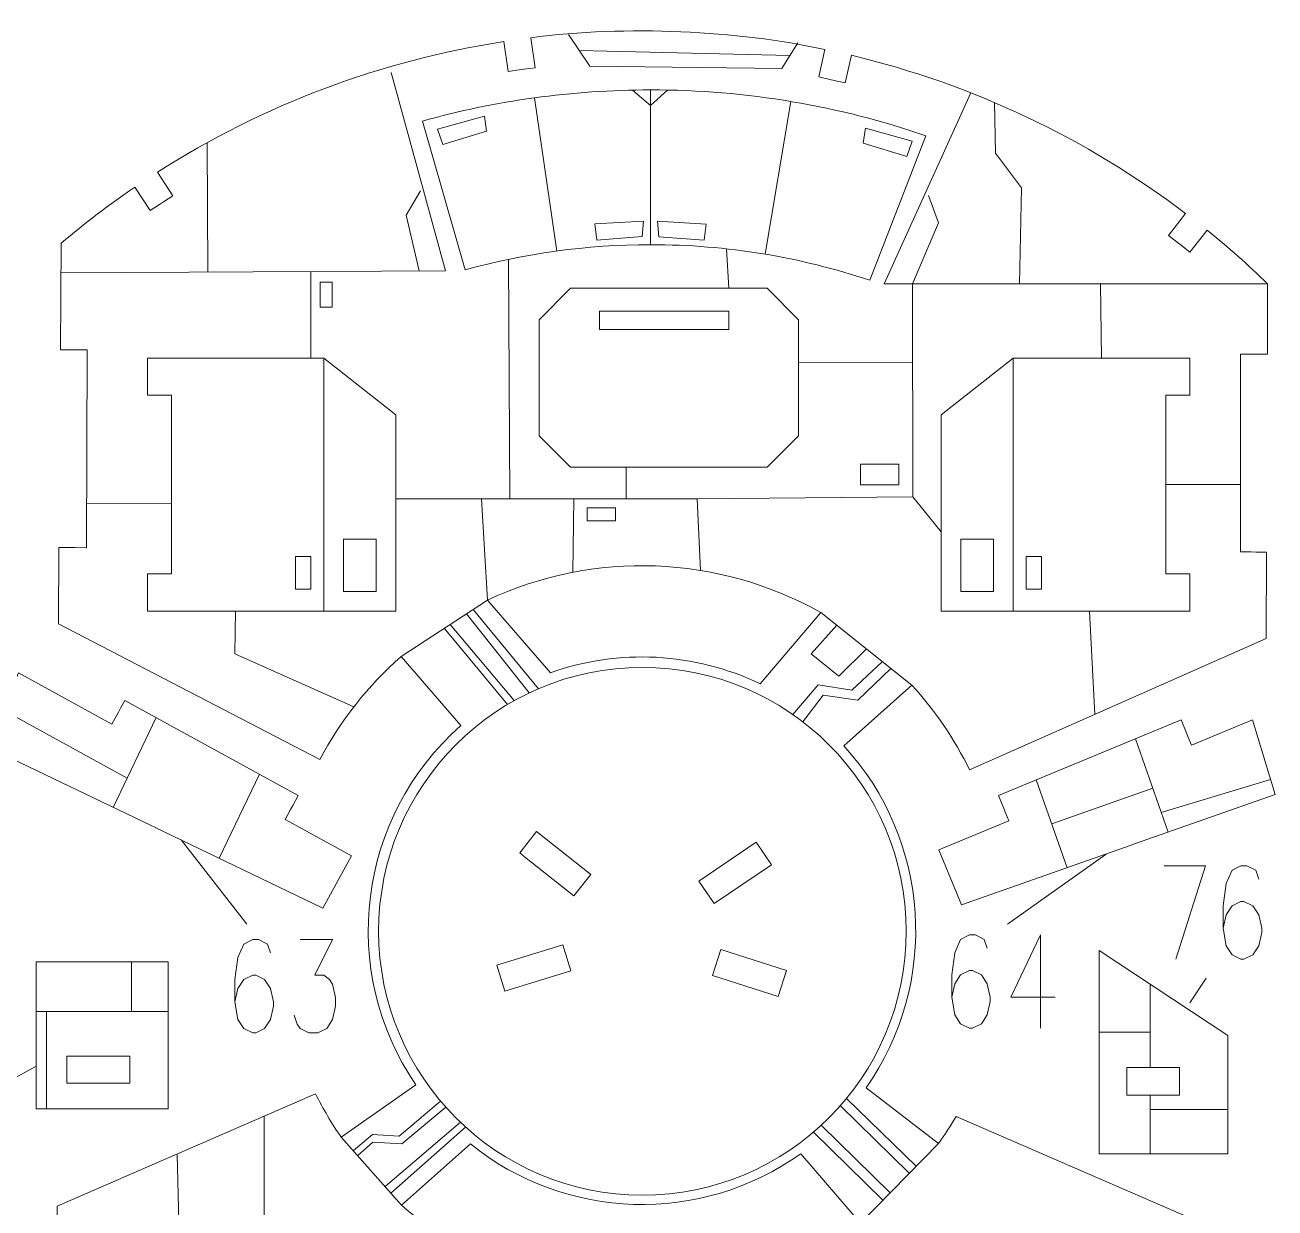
# Model space of a CAD drawing. Header units: millimetres. Extents: x -176 to 176, y -135 to 136.
# Drawn here: x 24.1 to 175.8, y -8 to 135.6 of the extents above; entities that cross this region are included whole.
import ezdxf

# ---------------------------------------------------------------- set-up
doc = ezdxf.new("R2010")
doc.units = ezdxf.units.MM
doc.header["$MEASUREMENT"] = 0
doc.layers.add('Layer 1', color=7, linetype='Continuous')

msp = doc.modelspace()

# ---------------------------------------------------------------- linework, layer by layer
at = {"layer": 'Layer 1', "color": 5, "lineweight": 9}
for points in [[(59.9009, 101.3282), (61.3561, 101.3282), (61.3561, 104.3708), (59.9009, 104.3708), (59.9009, 101.3282)], [(93.8342, 98.6006), (109.5104, 98.6006), (109.5104, 100.8166), (93.8342, 100.8166), (93.8342, 98.6006)], [(125.5177, 79.7646), (130.1479, 79.7646), (130.1479, 82.278), (125.5177, 82.278), (125.5177, 79.7646)], [(92.3124, 75.399), (95.752, 75.399), (95.752, 76.9864), (92.3124, 76.9864), (92.3124, 75.399)], [(62.7602, 66.8335), (66.7288, 66.8335), (66.7288, 73.1835), (62.7602, 73.1835), (62.7602, 66.8335)], [(137.6687, 66.8335), (141.6373, 66.8335), (141.6373, 73.1835), (137.6687, 73.1835), (137.6687, 66.8335)], [(56.9394, 67.098), (58.7914, 67.098), (58.7914, 71.0668), (56.9394, 71.0668), (56.9394, 67.098)], [(145.6061, 67.098), (147.4581, 67.098), (147.4581, 71.0668), (145.6061, 71.0668), (145.6061, 67.098)]]:
    msp.add_lwpolyline(points, close=True, dxfattribs=at)
msp.add_ellipse((99.03, 25.5904), major_axis=(0, 32.0146), ratio=1, dxfattribs=at)
at = {"layer": 'Layer 1', "lineweight": 9}
for points, knots in [([(121.7683, 128.963), (121.7683, 128.963), (120.4303, 129.2571), (120.4303, 129.2571), (120.4303, 129.2571), (120.4303, 129.2571), (121.1645, 132.5969), (121.1645, 132.5969), (121.1645, 132.5969), (110.4195, 134.8885), (97.2189, 135.5595), (85.4818, 134.0146), (85.4818, 134.0146), (85.4818, 134.0146), (85.9951, 130.3749), (85.9951, 130.3749), (85.9951, 130.3749), (85.9951, 130.3749), (84.6386, 130.1836), (84.6386, 130.1836)], [0, 0, 0, 0, 0.16666667, 0.16666667, 0.16666667, 0.16666667, 0.33333333, 0.33333333, 0.33333333, 0.33333333, 0.5, 0.5, 0.5, 0.5, 0.66666667, 0.66666667, 0.66666667, 0.66666667, 1, 1, 1, 1]), ([(84.082, 130.105), (84.082, 130.105), (82.7255, 129.9137), (82.7255, 129.9137), (82.7255, 129.9137), (82.7255, 129.9137), (82.2122, 133.5535), (82.2122, 133.5535), (82.2122, 133.5535), (67.3968, 131.2547), (53.0699, 125.9459), (40.1613, 117.6941), (40.1613, 117.6941), (40.1613, 117.6941), (42.0299, 114.8479), (42.0299, 114.8479), (42.0299, 114.8479), (42.0299, 114.8479), (40.8849, 114.0961), (40.8849, 114.0961)], [0, 0, 0, 0, 0.16666667, 0.16666667, 0.16666667, 0.16666667, 0.33333333, 0.33333333, 0.33333333, 0.33333333, 0.5, 0.5, 0.5, 0.5, 0.66666667, 0.66666667, 0.66666667, 0.66666667, 1, 1, 1, 1]), ([(163.9532, 109.1793), (163.9532, 109.1793), (162.8701, 110.0181), (162.8701, 110.0181), (162.8701, 110.0181), (162.8701, 110.0181), (164.9439, 112.6959), (164.9439, 112.6959), (164.9439, 112.6959), (152.9036, 121.8212), (139.1064, 128.3671), (124.3892, 131.8869), (124.3892, 131.8869), (124.3892, 131.8869), (123.6553, 128.5481), (123.6553, 128.5481), (123.6553, 128.5481), (123.6553, 128.5481), (122.3173, 128.8422), (122.3173, 128.8422)], [0, 0, 0, 0, 0.16666667, 0.16666667, 0.16666667, 0.16666667, 0.33333333, 0.33333333, 0.33333333, 0.33333333, 0.5, 0.5, 0.5, 0.5, 0.66666667, 0.66666667, 0.66666667, 0.66666667, 1, 1, 1, 1]), ([(40.4149, 113.7875), (40.4149, 113.7875), (39.2698, 113.0357), (39.2698, 113.0357), (39.2698, 113.0357), (39.2698, 113.0357), (37.4061, 115.8742), (37.4061, 115.8742), (37.4061, 115.8742), (34.3204, 113.7681), (31.345, 111.5054), (28.4912, 109.0944), (28.4912, 109.0944), (28.4912, 109.0944), (28.3941, 96.1435), (28.3941, 96.1435), (28.3941, 96.1435), (28.3941, 96.1435), (31.6483, 96.1315), (31.6483, 96.1315), (31.6483, 96.1315), (31.6483, 96.1315), (31.56, 72.1336), (31.56, 72.1336), (31.56, 72.1336), (31.56, 72.1336), (30.1683, 72.1388), (30.1683, 72.1388)], [0, 0, 0, 0, 0.125, 0.125, 0.125, 0.125, 0.25, 0.25, 0.25, 0.25, 0.375, 0.375, 0.375, 0.375, 0.5, 0.5, 0.5, 0.5, 0.625, 0.625, 0.625, 0.625, 0.75, 0.75, 0.75, 0.75, 1, 1, 1, 1]), ([(172.9299, 71.6131), (172.9299, 71.6131), (171.6351, 71.6179), (171.6351, 71.6179), (171.6351, 71.6179), (171.6351, 71.6179), (171.627, 95.6162), (171.627, 95.6162), (171.627, 95.6162), (171.627, 95.6162), (174.8801, 95.6042), (174.8801, 95.6042), (174.8801, 95.6042), (174.8801, 95.6042), (174.9117, 104.1725), (174.9117, 104.1725), (174.9117, 104.1725), (172.5578, 106.4489), (170.1031, 108.6181), (167.5543, 110.6739), (167.5543, 110.6739), (167.5543, 110.6739), (165.4808, 107.9963), (165.4808, 107.9963), (165.4808, 107.9963), (165.4808, 107.9963), (164.3978, 108.835), (164.3978, 108.835)], [0, 0, 0, 0, 0.125, 0.125, 0.125, 0.125, 0.25, 0.25, 0.25, 0.25, 0.375, 0.375, 0.375, 0.375, 0.5, 0.5, 0.5, 0.5, 0.625, 0.625, 0.625, 0.625, 0.75, 0.75, 0.75, 0.75, 1, 1, 1, 1]), ([(29.6059, 72.1408), (29.6059, 72.1408), (28.2142, 72.146), (28.2142, 72.146), (28.2142, 72.146), (28.2142, 72.146), (28.145, 62.8944), (28.145, 62.8944), (28.145, 62.8944), (28.145, 62.8944), (59.8657, 46.4313), (59.8657, 46.4313), (59.8657, 46.4313), (62.3753, 51.1569), (65.7219, 55.3896), (69.7406, 58.9222), (69.7406, 58.9222), (69.7406, 58.9222), (76.99, 50.5553), (76.99, 50.5553), (76.99, 50.5553), (64.4465, 39.466), (62.0916, 20.8043), (71.5188, 6.9679), (71.5188, 6.9679), (71.5188, 6.9679), (62.4633, 0.5986), (62.4633, 0.5986), (62.4633, 0.5986), (61.3093, 2.2802), (60.2726, 4.0397), (59.3612, 5.8641), (59.3612, 5.8641), (59.3612, 5.8641), (28.0161, -7.7834), (28.0161, -7.7834), (28.0161, -7.7834), (28.0161, -7.7834), (27.7834, -22.8261), (27.7834, -22.8261), (27.7834, -22.8261), (27.7834, -22.8261), (31.4616, -22.9497), (31.4616, -22.9497), (31.4616, -22.9497), (31.4616, -22.9497), (30.8392, -41.4668), (30.8392, -41.4668), (30.8392, -41.4668), (30.8392, -41.4668), (29.449, -41.4201), (29.449, -41.4201)], [0, 0, 0, 0, 0.07142857, 0.07142857, 0.07142857, 0.07142857, 0.14285714, 0.14285714, 0.14285714, 0.14285714, 0.21428571, 0.21428571, 0.21428571, 0.21428571, 0.28571429, 0.28571429, 0.28571429, 0.28571429, 0.35714286, 0.35714286, 0.35714286, 0.35714286, 0.42857143, 0.42857143, 0.42857143, 0.42857143, 0.5, 0.5, 0.5, 0.5, 0.57142857, 0.57142857, 0.57142857, 0.57142857, 0.64285714, 0.64285714, 0.64285714, 0.64285714, 0.71428571, 0.71428571, 0.71428571, 0.71428571, 0.78571429, 0.78571429, 0.78571429, 0.78571429, 0.85714286, 0.85714286, 0.85714286, 0.85714286, 1, 1, 1, 1]), ([(87.8605, 56.9595), (87.8605, 56.9595), (80.2207, 65.7768), (80.2207, 65.7768), (80.2207, 65.7768), (93.1537, 71.8267), (108.2235, 71.2608), (120.6727, 64.2691), (120.6727, 64.2691), (120.6727, 64.2691), (113.3106, 55.6252), (113.3106, 55.6252), (113.3106, 55.6252), (105.3395, 59.4361), (96.1857, 59.9178), (87.8605, 56.9595)], [0, 0, 0, 0, 0.2, 0.2, 0.2, 0.2, 0.4, 0.4, 0.4, 0.4, 0.6, 0.6, 0.6, 0.6, 1, 1, 1, 1]), ([(168.2362, -26.8958), (168.2362, -26.8958), (169.298, -26.9315), (169.298, -26.9315), (169.298, -26.9315), (169.298, -26.9315), (169.545, -10.9596), (169.545, -10.9596), (169.545, -10.9596), (169.545, -10.9596), (137.0921, 3.1008), (137.0921, 3.1008), (137.0921, 3.1008), (136.4319, 1.9852), (135.7229, 0.8991), (134.9674, -0.1542), (134.9674, -0.1542), (134.9674, -0.1542), (126.1698, 6.5769), (126.1698, 6.5769), (126.1698, 6.5769), (135.1253, 19.3494), (134.0107, 36.6116), (123.4644, 48.1057), (123.4644, 48.1057), (123.4644, 48.1057), (131.7478, 55.4514), (131.7478, 55.4514), (131.7478, 55.4514), (134.551, 52.3683), (136.9055, 48.904), (138.7407, 45.1629), (138.7407, 45.1629), (138.7407, 45.1629), (174.7531, 61.1129), (174.7531, 61.1129), (174.7531, 61.1129), (174.7531, 61.1129), (174.7918, 71.6063), (174.7918, 71.6063), (174.7918, 71.6063), (174.7918, 71.6063), (173.4923, 71.6111), (173.4923, 71.6111)], [0, 0, 0, 0, 0.08333333, 0.08333333, 0.08333333, 0.08333333, 0.16666667, 0.16666667, 0.16666667, 0.16666667, 0.25, 0.25, 0.25, 0.25, 0.33333333, 0.33333333, 0.33333333, 0.33333333, 0.41666667, 0.41666667, 0.41666667, 0.41666667, 0.5, 0.5, 0.5, 0.5, 0.58333333, 0.58333333, 0.58333333, 0.58333333, 0.66666667, 0.66666667, 0.66666667, 0.66666667, 0.75, 0.75, 0.75, 0.75, 0.83333333, 0.83333333, 0.83333333, 0.83333333, 1, 1, 1, 1]), ([(35.4235, 52.1633), (35.4235, 52.1633), (34.6289, 50.716), (34.6289, 50.716), (34.6289, 50.716), (34.6289, 50.716), (23.2969, 56.9374), (23.2969, 56.9374), (23.2969, 56.9374), (23.2969, 56.9374), (19.4815, 47.9645), (19.4815, 47.9645), (19.4815, 47.9645), (19.4815, 47.9645), (39.4021, 38.4086), (39.4021, 38.4086)], [0, 0, 0, 0, 0.2, 0.2, 0.2, 0.2, 0.4, 0.4, 0.4, 0.4, 0.6, 0.6, 0.6, 0.6, 1, 1, 1, 1]), ([(56.5949, 40.8607), (56.5949, 40.8607), (57.2541, 42.0615), (57.2541, 42.0615), (57.2541, 42.0615), (57.2541, 42.0615), (36.218, 53.6105), (36.218, 53.6105), (36.218, 53.6105), (36.218, 53.6105), (35.694, 52.6561), (35.694, 52.6561)], [0, 0, 0, 0, 0.25, 0.25, 0.25, 0.25, 0.5, 0.5, 0.5, 0.5, 1, 1, 1, 1]), ([(165.0232, 49.7609), (165.0232, 49.7609), (164.4111, 51.2381), (164.4111, 51.2381), (164.4111, 51.2381), (164.4111, 51.2381), (142.2414, 42.0509), (142.2414, 42.0509), (142.2414, 42.0509), (142.2414, 42.0509), (142.8911, 40.4831), (142.8911, 40.4831)], [0, 0, 0, 0, 0.25, 0.25, 0.25, 0.25, 0.5, 0.5, 0.5, 0.5, 1, 1, 1, 1]), ([(158.7581, 36.1817), (158.7581, 36.1817), (175.8051, 42.1746), (175.8051, 42.1746), (175.8051, 42.1746), (175.8051, 42.1746), (173.0592, 51.2476), (173.0592, 51.2476), (173.0592, 51.2476), (173.0592, 51.2476), (165.6752, 48.1876), (165.6752, 48.1876), (165.6752, 48.1876), (165.6752, 48.1876), (165.2384, 49.2416), (165.2384, 49.2416)], [0, 0, 0, 0, 0.2, 0.2, 0.2, 0.2, 0.4, 0.4, 0.4, 0.4, 0.6, 0.6, 0.6, 0.6, 1, 1, 1, 1]), ([(39.9096, 38.1652), (39.9096, 38.1652), (60.2609, 28.4027), (60.2609, 28.4027), (60.2609, 28.4027), (60.2609, 28.4027), (63.7375, 34.7352), (63.7375, 34.7352), (63.7375, 34.7352), (63.7375, 34.7352), (55.665, 39.167), (55.665, 39.167), (55.665, 39.167), (55.665, 39.167), (56.3243, 40.3679), (56.3243, 40.3679)], [0, 0, 0, 0, 0.2, 0.2, 0.2, 0.2, 0.4, 0.4, 0.4, 0.4, 0.6, 0.6, 0.6, 0.6, 1, 1, 1, 1]), ([(143.1063, 39.9638), (143.1063, 39.9638), (143.5055, 39.0004), (143.5055, 39.0004), (143.5055, 39.0004), (143.5055, 39.0004), (134.9981, 35.4749), (134.9981, 35.4749), (134.9981, 35.4749), (134.9981, 35.4749), (137.7637, 28.8012), (137.7637, 28.8012), (137.7637, 28.8012), (137.7637, 28.8012), (158.2278, 35.9953), (158.2278, 35.9953)], [0, 0, 0, 0, 0.2, 0.2, 0.2, 0.2, 0.4, 0.4, 0.4, 0.4, 0.6, 0.6, 0.6, 0.6, 1, 1, 1, 1]), ([(84.7366, 34.6245), (84.7366, 34.6245), (84.1384, 35.0969), (84.1384, 35.0969), (84.1384, 35.0969), (84.1384, 35.0969), (86.1857, 37.6876), (86.1857, 37.6876), (86.1857, 37.6876), (86.1857, 37.6876), (92.7621, 32.4908), (92.7621, 32.4908), (92.7621, 32.4908), (92.7621, 32.4908), (90.7148, 29.9), (90.7148, 29.9), (90.7148, 29.9), (90.7148, 29.9), (84.7366, 34.6245), (84.7366, 34.6245)], [0, 0, 0, 0, 0.16666667, 0.16666667, 0.16666667, 0.16666667, 0.33333333, 0.33333333, 0.33333333, 0.33333333, 0.5, 0.5, 0.5, 0.5, 0.66666667, 0.66666667, 0.66666667, 0.66666667, 1, 1, 1, 1]), ([(107.748, 28.9531), (107.748, 28.9531), (105.8926, 31.6845), (105.8926, 31.6845), (105.8926, 31.6845), (105.8926, 31.6845), (112.8262, 36.3944), (112.8262, 36.3944), (112.8262, 36.3944), (112.8262, 36.3944), (114.6816, 33.6629), (114.6816, 33.6629), (114.6816, 33.6629), (114.6816, 33.6629), (107.748, 28.9531), (107.748, 28.9531)], [0, 0, 0, 0, 0.2, 0.2, 0.2, 0.2, 0.4, 0.4, 0.4, 0.4, 0.6, 0.6, 0.6, 0.6, 1, 1, 1, 1]), ([(81.3616, 21.4573), (81.3616, 21.4573), (89.3669, 23.942), (89.3669, 23.942), (89.3669, 23.942), (89.3669, 23.942), (90.3457, 20.7885), (90.3457, 20.7885), (90.3457, 20.7885), (90.3457, 20.7885), (82.3405, 18.3037), (82.3405, 18.3037), (82.3405, 18.3037), (82.3405, 18.3037), (81.3616, 21.4573), (81.3616, 21.4573)], [0, 0, 0, 0, 0.2, 0.2, 0.2, 0.2, 0.4, 0.4, 0.4, 0.4, 0.6, 0.6, 0.6, 0.6, 1, 1, 1, 1]), ([(107.527, 20.2231), (107.527, 20.2231), (108.5344, 23.3676), (108.5344, 23.3676), (108.5344, 23.3676), (108.5344, 23.3676), (116.5167, 20.8101), (116.5167, 20.8101), (116.5167, 20.8101), (116.5167, 20.8101), (115.5093, 17.6656), (115.5093, 17.6656), (115.5093, 17.6656), (115.5093, 17.6656), (107.527, 20.2231), (107.527, 20.2231)], [0, 0, 0, 0, 0.2, 0.2, 0.2, 0.2, 0.4, 0.4, 0.4, 0.4, 0.6, 0.6, 0.6, 0.6, 1, 1, 1, 1]), ([(170.0785, 6.3294), (170.0785, 6.3294), (170.0785, 12.9469), (170.0785, 12.9469), (170.0785, 12.9469), (170.0785, 12.9469), (154.4481, 23.2606), (154.4481, 23.2606), (154.4481, 23.2606), (154.4481, 23.2606), (154.4481, 17.6315), (154.4481, 17.6315)], [0, 0, 0, 0, 0.25, 0.25, 0.25, 0.25, 0.5, 0.5, 0.5, 0.5, 1, 1, 1, 1]), ([(36.7393, 21.8947), (36.7393, 21.8947), (25.4543, 21.8947), (25.4543, 21.8947), (25.4543, 21.8947), (25.4543, 21.8947), (25.4543, 4.0511), (25.4543, 4.0511), (25.4543, 4.0511), (25.4543, 4.0511), (26.4206, 4.0511), (26.4206, 4.0511)], [0, 0, 0, 0, 0.25, 0.25, 0.25, 0.25, 0.5, 0.5, 0.5, 0.5, 1, 1, 1, 1]), ([(41.4564, 16.1354), (41.4564, 16.1354), (41.4564, 21.8947), (41.4564, 21.8947), (41.4564, 21.8947), (41.4564, 21.8947), (37.3015, 21.8947), (37.3015, 21.8947)], [0, 0, 0, 0, 0.33333333, 0.33333333, 0.33333333, 0.33333333, 1, 1, 1, 1]), ([(26.9828, 4.0511), (26.9828, 4.0511), (41.4564, 4.0511), (41.4564, 4.0511), (41.4564, 4.0511), (41.4564, 4.0511), (41.4564, 14.9593), (41.4564, 14.9593), (41.4564, 14.9593), (41.4564, 14.9593), (41.4564, 15.5732), (41.4564, 15.5732)], [0, 0, 0, 0, 0.25, 0.25, 0.25, 0.25, 0.5, 0.5, 0.5, 0.5, 1, 1, 1, 1]), ([(29.1783, 7.17), (29.1783, 7.17), (29.1783, 10.4442), (29.1783, 10.4442), (29.1783, 10.4442), (29.1783, 10.4442), (36.8179, 10.4442), (36.8179, 10.4442), (36.8179, 10.4442), (36.8179, 10.4442), (36.8179, 7.17), (36.8179, 7.17), (36.8179, 7.17), (36.8179, 7.17), (29.1783, 7.17), (29.1783, 7.17)], [0, 0, 0, 0, 0.2, 0.2, 0.2, 0.2, 0.4, 0.4, 0.4, 0.4, 0.6, 0.6, 0.6, 0.6, 1, 1, 1, 1]), ([(157.8063, 5.7168), (157.8063, 5.7168), (157.8063, 9.0507), (157.8063, 9.0507), (157.8063, 9.0507), (157.8063, 9.0507), (164.2315, 9.0507), (164.2315, 9.0507), (164.2315, 9.0507), (164.2315, 9.0507), (164.2315, 5.7168), (164.2315, 5.7168), (164.2315, 5.7168), (164.2315, 5.7168), (157.8063, 5.7168), (157.8063, 5.7168)], [0, 0, 0, 0, 0.2, 0.2, 0.2, 0.2, 0.4, 0.4, 0.4, 0.4, 0.6, 0.6, 0.6, 0.6, 1, 1, 1, 1]), ([(154.4481, 3.5756), (154.4481, 3.5756), (154.4481, -1.4126), (154.4481, -1.4126), (154.4481, -1.4126), (154.4481, -1.4126), (170.0785, -1.4126), (170.0785, -1.4126), (170.0785, -1.4126), (170.0785, -1.4126), (170.0785, 5.7672), (170.0785, 5.7672)], [0, 0, 0, 0, 0.25, 0.25, 0.25, 0.25, 0.5, 0.5, 0.5, 0.5, 1, 1, 1, 1]), ([(81.197, -37.5037), (81.197, -37.5037), (82.6389, -37.5522), (82.6389, -37.5522), (82.6389, -37.5522), (82.6389, -37.5522), (82.871, -30.6482), (82.871, -30.6482), (82.871, -30.6482), (82.871, -30.6482), (72.0952, -26.9554), (72.0952, -26.9554), (72.0952, -26.9554), (72.0952, -26.9554), (72.3615, -9.738), (72.3615, -9.738), (72.3615, -9.738), (71.476, -9.0722), (70.6158, -8.3733), (69.7827, -7.6429), (69.7827, -7.6429), (69.7827, -7.6429), (78.1531, -0.22), (78.1531, -0.22), (78.1531, -0.22), (89.7511, -9.5469), (106.1161, -10.0399), (118.2391, -1.4062), (118.2391, -1.4062), (118.2391, -1.4062), (125.4854, -9.822), (125.4854, -9.822), (125.4854, -9.822), (124.6787, -10.4247), (123.8517, -10.9996), (123.0059, -11.5459), (123.0059, -11.5459), (123.0059, -11.5459), (123.1003, -27.9805), (123.1003, -27.9805), (123.1003, -27.9805), (123.1003, -27.9805), (110.6803, -31.2559), (110.6803, -31.2559), (110.6803, -31.2559), (110.6803, -31.2559), (110.5039, -38.3965), (110.5039, -38.3965), (110.5039, -38.3965), (110.5039, -38.3965), (111.7584, -38.4275), (111.7584, -38.4275)], [0, 0, 0, 0, 0.07142857, 0.07142857, 0.07142857, 0.07142857, 0.14285714, 0.14285714, 0.14285714, 0.14285714, 0.21428571, 0.21428571, 0.21428571, 0.21428571, 0.28571429, 0.28571429, 0.28571429, 0.28571429, 0.35714286, 0.35714286, 0.35714286, 0.35714286, 0.42857143, 0.42857143, 0.42857143, 0.42857143, 0.5, 0.5, 0.5, 0.5, 0.57142857, 0.57142857, 0.57142857, 0.57142857, 0.64285714, 0.64285714, 0.64285714, 0.64285714, 0.71428571, 0.71428571, 0.71428571, 0.71428571, 0.78571429, 0.78571429, 0.78571429, 0.78571429, 0.85714286, 0.85714286, 0.85714286, 0.85714286, 1, 1, 1, 1])]:
    msp.add_open_spline(points, degree=3, knots=knots, dxfattribs=at)
at = {"layer": 'Layer 1', "color": 5, "lineweight": 9}
for points, knots in [([(117.8775, 133.4007), (117.8775, 133.4007), (115.9501, 130.3002), (115.9501, 130.3002), (115.9501, 130.3002), (115.9501, 130.3002), (92.6667, 130.5648), (92.6667, 130.5648), (92.6667, 130.5648), (92.6667, 130.5648), (90.0455, 134.3967), (90.0455, 134.3967)], [0, 0, 0, 0, 0.25, 0.25, 0.25, 0.25, 0.5, 0.5, 0.5, 0.5, 1, 1, 1, 1]), ([(28.4641, 105.468), (28.4641, 105.468), (75.1144, 105.7274), (75.1144, 105.7274), (75.1144, 105.7274), (75.1144, 105.7274), (68.5487, 129.8016), (68.5487, 129.8016)], [0, 0, 0, 0, 0.33333333, 0.33333333, 0.33333333, 0.33333333, 1, 1, 1, 1]), ([(97.8216, 127.6645), (97.8216, 127.6645), (100.0241, 125.8025), (100.0241, 125.8025), (100.0241, 125.8025), (100.0241, 125.8025), (102.0558, 127.6679), (102.0558, 127.6679)], [0, 0, 0, 0, 0.33333333, 0.33333333, 0.33333333, 0.33333333, 1, 1, 1, 1]), ([(138.8698, 127.3353), (138.8698, 127.3353), (128.3777, 104.1399), (128.3777, 104.1399), (128.3777, 104.1399), (128.3777, 104.1399), (174.9117, 104.1725), (174.9117, 104.1725)], [0, 0, 0, 0, 0.33333333, 0.33333333, 0.33333333, 0.33333333, 1, 1, 1, 1]), ([(144.7823, 104.1513), (144.7823, 104.1513), (145.0465, 115.7815), (145.0465, 115.7815), (145.0465, 115.7815), (145.0465, 115.7815), (141.8714, 120.0149), (141.8714, 120.0149), (141.8714, 120.0149), (141.8714, 120.0149), (141.7445, 126.1585), (141.7445, 126.1585)], [0, 0, 0, 0, 0.25, 0.25, 0.25, 0.25, 0.5, 0.5, 0.5, 0.5, 1, 1, 1, 1]), ([(74.8237, 121.0732), (74.8237, 121.0732), (74.1622, 122.9253), (74.1622, 122.9253), (74.1622, 122.9253), (74.1622, 122.9253), (79.8508, 124.5128), (79.8508, 124.5128), (79.8508, 124.5128), (79.8508, 124.5128), (80.1153, 122.6607), (80.1153, 122.6607), (80.1153, 122.6607), (80.1153, 122.6607), (74.8237, 121.0732), (74.8237, 121.0732)], [0, 0, 0, 0, 0.2, 0.2, 0.2, 0.2, 0.4, 0.4, 0.4, 0.4, 0.6, 0.6, 0.6, 0.6, 1, 1, 1, 1]), ([(131.1138, 119.618), (131.1138, 119.618), (131.7753, 121.4701), (131.7753, 121.4701), (131.7753, 121.4701), (131.7753, 121.4701), (126.0867, 123.0576), (126.0867, 123.0576), (126.0867, 123.0576), (126.0867, 123.0576), (125.8222, 121.2055), (125.8222, 121.2055), (125.8222, 121.2055), (125.8222, 121.2055), (131.1138, 119.618), (131.1138, 119.618)], [0, 0, 0, 0, 0.2, 0.2, 0.2, 0.2, 0.4, 0.4, 0.4, 0.4, 0.6, 0.6, 0.6, 0.6, 1, 1, 1, 1]), ([(72.0874, 115.4259), (72.0874, 115.4259), (70.3387, 112.4743), (70.3387, 112.4743), (70.3387, 112.4743), (70.3387, 112.4743), (71.9256, 105.7117), (71.9256, 105.7117)], [0, 0, 0, 0, 0.33333333, 0.33333333, 0.33333333, 0.33333333, 1, 1, 1, 1]), ([(133.7456, 114.8839), (133.7456, 114.8839), (134.9711, 111.5482), (134.9711, 111.5482), (134.9711, 111.5482), (134.9711, 111.5482), (131.7963, 104.1419), (131.7963, 104.1419)], [0, 0, 0, 0, 0.33333333, 0.33333333, 0.33333333, 0.33333333, 1, 1, 1, 1]), ([(93.5047, 109.4667), (93.5047, 109.4667), (93.257, 111.4177), (93.257, 111.4177), (93.257, 111.4177), (93.257, 111.4177), (99.1539, 111.7448), (99.1539, 111.7448), (99.1539, 111.7448), (99.1539, 111.7448), (99.0139, 109.8791), (99.0139, 109.8791), (99.0139, 109.8791), (99.0139, 109.8791), (93.5047, 109.4667), (93.5047, 109.4667)], [0, 0, 0, 0, 0.2, 0.2, 0.2, 0.2, 0.4, 0.4, 0.4, 0.4, 0.6, 0.6, 0.6, 0.6, 1, 1, 1, 1]), ([(106.5131, 109.4605), (106.5131, 109.4605), (106.7608, 111.4115), (106.7608, 111.4115), (106.7608, 111.4115), (106.7608, 111.4115), (100.8639, 111.7386), (100.8639, 111.7386), (100.8639, 111.7386), (100.8639, 111.7386), (101.0039, 109.8729), (101.0039, 109.8729), (101.0039, 109.8729), (101.0039, 109.8729), (106.5131, 109.4605), (106.5131, 109.4605)], [0, 0, 0, 0, 0.2, 0.2, 0.2, 0.2, 0.4, 0.4, 0.4, 0.4, 0.6, 0.6, 0.6, 0.6, 1, 1, 1, 1]), ([(82.7597, 107.1176), (82.7597, 107.1176), (82.9197, 78.0448), (82.9197, 78.0448), (82.9197, 78.0448), (82.9197, 78.0448), (69.1099, 78.0448), (69.1099, 78.0448)], [0, 0, 0, 0, 0.33333333, 0.33333333, 0.33333333, 0.33333333, 1, 1, 1, 1]), ([(131.7963, 104.1419), (131.7963, 104.1419), (131.8676, 78.3094), (131.8676, 78.3094), (131.8676, 78.3094), (131.8676, 78.3094), (105.6739, 78.0448), (105.6739, 78.0448), (105.6739, 78.0448), (105.6739, 78.0448), (106.0834, 69.3707), (106.0834, 69.3707)], [0, 0, 0, 0, 0.25, 0.25, 0.25, 0.25, 0.5, 0.5, 0.5, 0.5, 1, 1, 1, 1]), ([(49.663, 64.4522), (49.663, 64.4522), (49.5822, 59.2594), (49.5822, 59.2594), (49.5822, 59.2594), (49.5822, 59.2594), (63.9937, 52.8132), (63.9937, 52.8132)], [0, 0, 0, 0, 0.33333333, 0.33333333, 0.33333333, 0.33333333, 1, 1, 1, 1]), ([(122.6227, 62.7165), (122.6227, 62.7165), (119.4997, 59.2593), (119.4997, 59.2593), (119.4997, 59.2593), (119.4997, 59.2593), (122.8731, 56.5473), (122.8731, 56.5473), (122.8731, 56.5473), (122.8731, 56.5473), (126.2103, 59.8603), (126.2103, 59.8603)], [0, 0, 0, 0, 0.25, 0.25, 0.25, 0.25, 0.5, 0.5, 0.5, 0.5, 1, 1, 1, 1]), ([(117.2814, 51.8964), (117.2814, 51.8964), (120.3589, 55.4893), (120.3589, 55.4893), (120.3589, 55.4893), (120.3589, 55.4893), (124.46, 54.8278), (124.46, 54.8278), (124.46, 54.8278), (124.46, 54.8278), (128.15, 58.3159), (128.15, 58.3159)], [0, 0, 0, 0, 0.25, 0.25, 0.25, 0.25, 0.5, 0.5, 0.5, 0.5, 1, 1, 1, 1]), ([(129.1846, 57.4922), (129.1846, 57.4922), (125.1876, 53.6372), (125.1876, 53.6372), (125.1876, 53.6372), (125.1876, 53.6372), (120.9542, 54.2325), (120.9542, 54.2325), (120.9542, 54.2325), (120.9542, 54.2325), (118.4882, 51.0152), (118.4882, 51.0152)], [0, 0, 0, 0, 0.25, 0.25, 0.25, 0.25, 0.5, 0.5, 0.5, 0.5, 1, 1, 1, 1]), ([(63.9394, -1.0633), (63.9394, -1.0633), (66.2518, 0.9187), (66.2518, 0.9187), (66.2518, 0.9187), (66.2518, 0.9187), (69.493, 0.7203), (69.493, 0.7203), (69.493, 0.7203), (69.493, 0.7203), (74.538, 4.9718), (74.538, 4.9718)], [0, 0, 0, 0, 0.25, 0.25, 0.25, 0.25, 0.5, 0.5, 0.5, 0.5, 1, 1, 1, 1]), ([(75.1583, 4.2574), (75.1583, 4.2574), (69.8237, -0.2058), (69.8237, -0.2058), (69.8237, -0.2058), (69.8237, -0.2058), (66.318, -0.0073), (66.318, -0.0073), (66.318, -0.0073), (66.318, -0.0073), (64.4639, -1.6539), (64.4639, -1.6539)], [0, 0, 0, 0, 0.25, 0.25, 0.25, 0.25, 0.5, 0.5, 0.5, 0.5, 1, 1, 1, 1])]:
    msp.add_open_spline(points, degree=3, knots=knots, dxfattribs=at)
for points in [[(91.3561, 132.4807), (91.3561, 132.4807), (116.9138, 131.8504), (116.9138, 131.8504)], [(85.9161, 126.7237), (85.9161, 126.7237), (88.6596, 108.1363), (88.6596, 108.1363)], [(113.9432, 107.7488), (113.9432, 107.7488), (117.0433, 126.2797), (117.0433, 126.2797)], [(46.2101, 121.2899), (46.2101, 121.2899), (46.3032, 105.5735), (46.3032, 105.5735)], [(109.5104, 103.6106), (109.5104, 103.6106), (109.2523, 108.3987), (109.2523, 108.3987)], [(58.7912, 105.6475), (58.7912, 105.6475), (58.7912, 95.1439), (58.7912, 95.1439)], [(154.6214, 104.1582), (154.6214, 104.1582), (154.7345, 95.1439), (154.7345, 95.1439)], [(117.9841, 94.5812), (117.9841, 94.5812), (131.8226, 94.6193), (131.8226, 94.6193)], [(97.0749, 81.9147), (97.0749, 81.9147), (97.0749, 78.0448), (97.0749, 78.0448)], [(162.5397, 79.798), (162.5397, 79.798), (171.6324, 79.801), (171.6324, 79.801)], [(41.8578, 77.5157), (41.8578, 77.5157), (31.58, 77.5535), (31.58, 77.5535)], [(79.4801, 78.0448), (79.4801, 78.0448), (80.2207, 65.7768), (80.2207, 65.7768)], [(82.9197, 78.0448), (82.9197, 78.0448), (105.6739, 78.0448), (105.6739, 78.0448)], [(90.7249, 78.0448), (90.7249, 78.0448), (90.5747, 69.1414), (90.5747, 69.1414)], [(131.8676, 78.3094), (131.8676, 78.3094), (135.2876, 74.0761), (135.2876, 74.0761)], [(80.2207, 65.7768), (80.2207, 65.7768), (69.7406, 58.9222), (69.7406, 58.9222)], [(85.2899, 54.5149), (85.2899, 54.5149), (77.6941, 64.1242), (77.6941, 64.1242)], [(78.4925, 64.6463), (78.4925, 64.6463), (86.4173, 55.0248), (86.4173, 55.0248)], [(120.6727, 64.2691), (120.6727, 64.2691), (131.7478, 55.4514), (131.7478, 55.4514)], [(153.2989, 64.4522), (153.2989, 64.4522), (153.9283, 51.8896), (153.9283, 51.8896)], [(82.6564, 53.1069), (82.6564, 53.1069), (74.9807, 62.3495), (74.9807, 62.3495)], [(75.7108, 62.827), (75.7108, 62.827), (83.4746, 53.5785), (83.4746, 53.5785)], [(36.5098, 44.1693), (36.5098, 44.1693), (21.3892, 52.4509), (21.3892, 52.4509)], [(40.0338, 51.5157), (40.0338, 51.5157), (34.8044, 40.6142), (34.8044, 40.6142)], [(158.8631, 48.939), (158.8631, 48.939), (162.8431, 37.6179), (162.8431, 37.6179)], [(52.537, 44.6513), (52.537, 44.6513), (47.6456, 34.4544), (47.6456, 34.4544)], [(162.0096, 39.989), (162.0096, 39.989), (175.2535, 43.9973), (175.2535, 43.9973)], [(146.8385, 43.956), (146.8385, 43.956), (150.582, 33.3075), (150.582, 33.3075)], [(148.7103, 38.6318), (148.7103, 38.6318), (160.9714, 42.9423), (160.9714, 42.9423)], [(37.0204, 21.8947), (37.0204, 21.8947), (37.0204, 15.8543), (37.0204, 15.8543)], [(160.6345, 19.1786), (160.6345, 19.1786), (160.6345, 9.0507), (160.6345, 9.0507)], [(25.4543, 15.8543), (25.4543, 15.8543), (41.4564, 15.8543), (41.4564, 15.8543)], [(26.7017, 15.8543), (26.7017, 15.8543), (26.7017, 4.0511), (26.7017, 4.0511)], [(160.6345, 13.3408), (160.6345, 13.3408), (154.4481, 13.3408), (154.4481, 13.3408)], [(132.2618, -2.9128), (132.2618, -2.9128), (123.8036, 5.3107), (123.8036, 5.3107)], [(160.6345, 5.7168), (160.6345, 5.7168), (160.6345, -1.4126), (160.6345, -1.4126)], [(53.1259, 3.1493), (53.1259, 3.1493), (53.1259, -9.6109), (53.1259, -9.6109)], [(123.0515, 4.4261), (123.0515, 4.4261), (131.4148, -3.7764), (131.4148, -3.7764)], [(160.6345, 3.9481), (160.6345, 3.9481), (170.0785, 3.9481), (170.0785, 3.9481)], [(67.7913, -5.4005), (67.7913, -5.4005), (76.9433, 2.4147), (76.9433, 2.4147)], [(77.5636, 1.8386), (77.5636, 1.8386), (68.5062, -6.2054), (68.5062, -6.2054)], [(120.7424, 2.0634), (120.7424, 2.0634), (129.1015, -6.135), (129.1015, -6.135)], [(62.4633, 0.5986), (62.4633, 0.5986), (69.7827, -7.6429), (69.7827, -7.6429)], [(119.8015, 1.2281), (119.8015, 1.2281), (128.2227, -7.0311), (128.2227, -7.0311)], [(42.7849, -9.6109), (42.7849, -9.6109), (42.5492, -1.4557), (42.5492, -1.4557)], [(125.4854, -9.822), (125.4854, -9.822), (134.9674, -0.1542), (134.9674, -0.1542)]]:
    msp.add_open_spline(points, degree=3, dxfattribs=at)
at = {"layer": 'Layer 1', "color": 1, "lineweight": 9}
for points in [[(84.6387, 130.1835), (84.6387, 130.1835), (84.0819, 130.1051), (84.0819, 130.1051)], [(121.7683, 128.9629), (121.7683, 128.9629), (122.3173, 128.8423), (122.3173, 128.8423)], [(100.0241, 127.6877), (100.0241, 127.6877), (100.0241, 108.9022), (100.0241, 108.9022)], [(40.415, 113.7875), (40.415, 113.7875), (40.8848, 114.0961), (40.8848, 114.0961)], [(163.9533, 109.1794), (163.9533, 109.1794), (164.3977, 108.835), (164.3977, 108.835)], [(29.606, 72.1408), (29.606, 72.1408), (30.1682, 72.1388), (30.1682, 72.1388)], [(172.93, 71.6131), (172.93, 71.6131), (173.4922, 71.6111), (173.4922, 71.6111)], [(35.694, 52.6561), (35.694, 52.6561), (35.4236, 52.1633), (35.4236, 52.1633)], [(165.0232, 49.761), (165.0232, 49.761), (165.2386, 49.2416), (165.2386, 49.2416)], [(56.5948, 40.8607), (56.5948, 40.8607), (56.3244, 40.3679), (56.3244, 40.3679)], [(142.8911, 40.4832), (142.8911, 40.4832), (143.1065, 39.9638), (143.1065, 39.9638)], [(39.9197, 38.1891), (39.9197, 38.1891), (39.4023, 38.4089), (39.4023, 38.4089)], [(51.0163, 26.4641), (51.0163, 26.4641), (43.0295, 36.6687), (43.0295, 36.6687)], [(143.356, 26.4641), (143.356, 26.4641), (155.2968, 34.965), (155.2968, 34.965)], [(158.2278, 35.9952), (158.2278, 35.9952), (158.758, 36.182), (158.758, 36.182)], [(147.3401, 25.1595), (147.3401, 25.1595), (147.3401, 13.8297), (147.3401, 13.8297)], [(37.3015, 21.8949), (37.3015, 21.8949), (36.7393, 21.8945), (36.7393, 21.8945)], [(167.4338, 19.9012), (167.4338, 19.9012), (165.4633, 16.9149), (165.4633, 16.9149)], [(154.4481, 17.6315), (154.4481, 17.6315), (154.4481, 17.0693), (154.4481, 17.0693)], [(41.4564, 16.1354), (41.4564, 16.1354), (41.4586, 15.5732), (41.4586, 15.5732)], [(22.5471, 7.6169), (22.5471, 7.6169), (25.4543, 9.2044), (25.4543, 9.2044)], [(170.0785, 6.3294), (170.0785, 6.3294), (170.0785, 5.7672), (170.0785, 5.7672)], [(26.9828, 4.0513), (26.9828, 4.0513), (26.4206, 4.0509), (26.4206, 4.0509)], [(154.4481, 4.1378), (154.4481, 4.1378), (154.4481, 3.5756), (154.4481, 3.5756)]]:
    msp.add_open_spline(points, degree=3, dxfattribs=at)
for points, knots in [([(133.4453, 122.1093), (133.4453, 122.1093), (126.6287, 104.5804), (126.6287, 104.5804), (126.6287, 104.5804), (118.2716, 107.3834), (109.3252, 108.9022), (100.0241, 108.9022), (100.0241, 108.9022), (92.2218, 108.9022), (84.6692, 107.8334), (77.5046, 105.8344), (77.5046, 105.8344), (77.5046, 105.8344), (72.34, 123.9014), (72.34, 123.9014), (72.34, 123.9014), (81.1455, 126.3684), (90.4308, 127.6877), (100.0241, 127.6877), (100.0241, 127.6877), (111.7268, 127.6877), (122.9711, 125.7244), (133.4453, 122.1093)], [0, 0, 0, 0, 0.14285714, 0.14285714, 0.14285714, 0.14285714, 0.28571429, 0.28571429, 0.28571429, 0.28571429, 0.42857143, 0.42857143, 0.42857143, 0.42857143, 0.57142857, 0.57142857, 0.57142857, 0.57142857, 0.71428571, 0.71428571, 0.71428571, 0.71428571, 1, 1, 1, 1]), ([(114.1741, 103.6106), (114.1741, 103.6106), (90.3086, 103.6106), (90.3086, 103.6106), (90.3086, 103.6106), (90.3086, 103.6106), (86.4986, 99.8006), (86.4986, 99.8006), (86.4986, 99.8006), (86.4986, 99.8006), (86.4986, 85.7247), (86.4986, 85.7247), (86.4986, 85.7247), (86.4986, 85.7247), (90.3086, 81.9147), (90.3086, 81.9147), (90.3086, 81.9147), (90.3086, 81.9147), (114.1741, 81.9147), (114.1741, 81.9147), (114.1741, 81.9147), (114.1741, 81.9147), (117.9841, 85.7247), (117.9841, 85.7247), (117.9841, 85.7247), (117.9841, 85.7247), (117.9841, 99.8006), (117.9841, 99.8006), (117.9841, 99.8006), (117.9841, 99.8006), (114.1741, 103.6106), (114.1741, 103.6106)], [0, 0, 0, 0, 0.11111111, 0.11111111, 0.11111111, 0.11111111, 0.22222222, 0.22222222, 0.22222222, 0.22222222, 0.33333333, 0.33333333, 0.33333333, 0.33333333, 0.44444444, 0.44444444, 0.44444444, 0.44444444, 0.55555556, 0.55555556, 0.55555556, 0.55555556, 0.66666667, 0.66666667, 0.66666667, 0.66666667, 0.77777778, 0.77777778, 0.77777778, 0.77777778, 1, 1, 1, 1]), ([(38.9474, 95.1439), (38.9474, 95.1439), (60.3786, 95.1439), (60.3786, 95.1439), (60.3786, 95.1439), (60.3786, 95.1439), (60.3786, 64.4522), (60.3786, 64.4522), (60.3786, 64.4522), (60.3786, 64.4522), (38.9474, 64.4522), (38.9474, 64.4522), (38.9474, 64.4522), (38.9474, 64.4522), (38.9474, 68.9501), (38.9474, 68.9501), (38.9474, 68.9501), (38.9474, 68.9501), (41.8578, 68.9501), (41.8578, 68.9501), (41.8578, 68.9501), (41.8578, 68.9501), (41.8578, 90.6459), (41.8578, 90.6459), (41.8578, 90.6459), (41.8578, 90.6459), (38.9474, 90.6459), (38.9474, 90.6459), (38.9474, 90.6459), (38.9474, 90.6459), (38.9474, 95.1439), (38.9474, 95.1439)], [0, 0, 0, 0, 0.11111111, 0.11111111, 0.11111111, 0.11111111, 0.22222222, 0.22222222, 0.22222222, 0.22222222, 0.33333333, 0.33333333, 0.33333333, 0.33333333, 0.44444444, 0.44444444, 0.44444444, 0.44444444, 0.55555556, 0.55555556, 0.55555556, 0.55555556, 0.66666667, 0.66666667, 0.66666667, 0.66666667, 0.77777778, 0.77777778, 0.77777778, 0.77777778, 1, 1, 1, 1]), ([(60.3786, 64.4522), (60.3786, 64.4522), (69.1099, 64.4522), (69.1099, 64.4522), (69.1099, 64.4522), (69.1099, 64.4522), (69.1099, 88.2647), (69.1099, 88.2647), (69.1099, 88.2647), (69.1099, 88.2647), (60.3786, 95.1439), (60.3786, 95.1439)], [0, 0, 0, 0, 0.25, 0.25, 0.25, 0.25, 0.5, 0.5, 0.5, 0.5, 1, 1, 1, 1]), ([(144.0189, 64.4522), (144.0189, 64.4522), (135.2876, 64.4522), (135.2876, 64.4522), (135.2876, 64.4522), (135.2876, 64.4522), (135.2876, 88.2647), (135.2876, 88.2647), (135.2876, 88.2647), (135.2876, 88.2647), (144.0189, 95.1439), (144.0189, 95.1439)], [0, 0, 0, 0, 0.25, 0.25, 0.25, 0.25, 0.5, 0.5, 0.5, 0.5, 1, 1, 1, 1]), ([(165.4501, 95.1439), (165.4501, 95.1439), (144.0189, 95.1439), (144.0189, 95.1439), (144.0189, 95.1439), (144.0189, 95.1439), (144.0189, 64.4522), (144.0189, 64.4522), (144.0189, 64.4522), (144.0189, 64.4522), (165.4501, 64.4522), (165.4501, 64.4522), (165.4501, 64.4522), (165.4501, 64.4522), (165.4501, 68.9501), (165.4501, 68.9501), (165.4501, 68.9501), (165.4501, 68.9501), (162.5397, 68.9501), (162.5397, 68.9501), (162.5397, 68.9501), (162.5397, 68.9501), (162.5397, 90.6459), (162.5397, 90.6459), (162.5397, 90.6459), (162.5397, 90.6459), (165.4501, 90.6459), (165.4501, 90.6459), (165.4501, 90.6459), (165.4501, 90.6459), (165.4501, 95.1439), (165.4501, 95.1439)], [0, 0, 0, 0, 0.11111111, 0.11111111, 0.11111111, 0.11111111, 0.22222222, 0.22222222, 0.22222222, 0.22222222, 0.33333333, 0.33333333, 0.33333333, 0.33333333, 0.44444444, 0.44444444, 0.44444444, 0.44444444, 0.55555556, 0.55555556, 0.55555556, 0.55555556, 0.66666667, 0.66666667, 0.66666667, 0.66666667, 0.77777778, 0.77777778, 0.77777778, 0.77777778, 1, 1, 1, 1]), ([(162.3375, 33.5353), (162.3375, 33.5353), (167.3686, 33.5353), (167.3686, 33.5353), (167.3686, 33.5353), (167.3686, 33.5353), (163.7811, 22.2056), (163.7811, 22.2056)], [0, 0, 0, 0, 0.33333333, 0.33333333, 0.33333333, 0.33333333, 1, 1, 1, 1]), ([(173.8326, 31.9168), (173.8326, 31.9168), (173.477, 32.985), (173.477, 32.985), (173.477, 32.985), (173.477, 32.985), (172.3997, 33.5353), (172.3997, 33.5353), (172.3997, 33.5353), (172.3997, 33.5353), (171.6779, 33.5353), (171.6779, 33.5353), (171.6779, 33.5353), (171.6779, 33.5353), (170.6006, 32.985), (170.6006, 32.985), (170.6006, 32.985), (170.6006, 32.985), (169.8788, 31.3665), (169.8788, 31.3665), (169.8788, 31.3665), (169.8788, 31.3665), (169.5233, 28.6797), (169.5233, 28.6797), (169.5233, 28.6797), (169.5233, 28.6797), (169.5233, 25.9768), (169.5233, 25.9768), (169.5233, 25.9768), (169.5233, 25.9768), (169.8788, 23.8241), (169.8788, 23.8241), (169.8788, 23.8241), (169.8788, 23.8241), (170.6006, 22.7396), (170.6006, 22.7396), (170.6006, 22.7396), (170.6006, 22.7396), (171.6779, 22.2056), (171.6779, 22.2056), (171.6779, 22.2056), (171.6779, 22.2056), (172.0334, 22.2056), (172.0334, 22.2056), (172.0334, 22.2056), (172.0334, 22.2056), (173.1108, 22.7396), (173.1108, 22.7396), (173.1108, 22.7396), (173.1108, 22.7396), (173.8326, 23.8241), (173.8326, 23.8241), (173.8326, 23.8241), (173.8326, 23.8241), (174.1881, 25.4426), (174.1881, 25.4426), (174.1881, 25.4426), (174.1881, 25.4426), (174.1881, 25.9768), (174.1881, 25.9768), (174.1881, 25.9768), (174.1881, 25.9768), (173.8326, 27.5953), (173.8326, 27.5953), (173.8326, 27.5953), (173.8326, 27.5953), (173.1108, 28.6797), (173.1108, 28.6797), (173.1108, 28.6797), (173.1108, 28.6797), (172.0334, 29.2138), (172.0334, 29.2138), (172.0334, 29.2138), (172.0334, 29.2138), (171.6779, 29.2138), (171.6779, 29.2138), (171.6779, 29.2138), (171.6779, 29.2138), (170.6006, 28.6797), (170.6006, 28.6797), (170.6006, 28.6797), (170.6006, 28.6797), (169.8788, 27.5953), (169.8788, 27.5953), (169.8788, 27.5953), (169.8788, 27.5953), (169.5233, 25.9768), (169.5233, 25.9768)], [0, 0, 0, 0, 0.04347826, 0.04347826, 0.04347826, 0.04347826, 0.08695652, 0.08695652, 0.08695652, 0.08695652, 0.13043478, 0.13043478, 0.13043478, 0.13043478, 0.17391304, 0.17391304, 0.17391304, 0.17391304, 0.2173913, 0.2173913, 0.2173913, 0.2173913, 0.26086957, 0.26086957, 0.26086957, 0.26086957, 0.30434783, 0.30434783, 0.30434783, 0.30434783, 0.34782609, 0.34782609, 0.34782609, 0.34782609, 0.39130435, 0.39130435, 0.39130435, 0.39130435, 0.43478261, 0.43478261, 0.43478261, 0.43478261, 0.47826087, 0.47826087, 0.47826087, 0.47826087, 0.52173913, 0.52173913, 0.52173913, 0.52173913, 0.56521739, 0.56521739, 0.56521739, 0.56521739, 0.60869565, 0.60869565, 0.60869565, 0.60869565, 0.65217391, 0.65217391, 0.65217391, 0.65217391, 0.69565217, 0.69565217, 0.69565217, 0.69565217, 0.73913043, 0.73913043, 0.73913043, 0.73913043, 0.7826087, 0.7826087, 0.7826087, 0.7826087, 0.82608696, 0.82608696, 0.82608696, 0.82608696, 0.86956522, 0.86956522, 0.86956522, 0.86956522, 0.91304348, 0.91304348, 0.91304348, 0.91304348, 1, 1, 1, 1]), ([(53.8851, 22.9677), (53.8851, 22.9677), (53.5296, 24.0359), (53.5296, 24.0359), (53.5296, 24.0359), (53.5296, 24.0359), (52.4523, 24.5862), (52.4523, 24.5862), (52.4523, 24.5862), (52.4523, 24.5862), (51.7305, 24.5862), (51.7305, 24.5862), (51.7305, 24.5862), (51.7305, 24.5862), (50.6532, 24.0359), (50.6532, 24.0359), (50.6532, 24.0359), (50.6532, 24.0359), (49.9421, 22.4174), (49.9421, 22.4174), (49.9421, 22.4174), (49.9421, 22.4174), (49.5758, 19.7306), (49.5758, 19.7306), (49.5758, 19.7306), (49.5758, 19.7306), (49.5758, 17.0277), (49.5758, 17.0277), (49.5758, 17.0277), (49.5758, 17.0277), (49.9421, 14.875), (49.9421, 14.875), (49.9421, 14.875), (49.9421, 14.875), (50.6532, 13.7906), (50.6532, 13.7906), (50.6532, 13.7906), (50.6532, 13.7906), (51.7305, 13.2565), (51.7305, 13.2565), (51.7305, 13.2565), (51.7305, 13.2565), (52.0968, 13.2565), (52.0968, 13.2565), (52.0968, 13.2565), (52.0968, 13.2565), (53.1741, 13.7906), (53.1741, 13.7906), (53.1741, 13.7906), (53.1741, 13.7906), (53.8851, 14.875), (53.8851, 14.875), (53.8851, 14.875), (53.8851, 14.875), (54.2514, 16.4935), (54.2514, 16.4935), (54.2514, 16.4935), (54.2514, 16.4935), (54.2514, 17.0277), (54.2514, 17.0277), (54.2514, 17.0277), (54.2514, 17.0277), (53.8851, 18.6462), (53.8851, 18.6462), (53.8851, 18.6462), (53.8851, 18.6462), (53.1741, 19.7306), (53.1741, 19.7306), (53.1741, 19.7306), (53.1741, 19.7306), (52.0968, 20.2647), (52.0968, 20.2647), (52.0968, 20.2647), (52.0968, 20.2647), (51.7305, 20.2647), (51.7305, 20.2647), (51.7305, 20.2647), (51.7305, 20.2647), (50.6532, 19.7306), (50.6532, 19.7306), (50.6532, 19.7306), (50.6532, 19.7306), (49.9421, 18.6462), (49.9421, 18.6462), (49.9421, 18.6462), (49.9421, 18.6462), (49.5758, 17.0277), (49.5758, 17.0277)], [0, 0, 0, 0, 0.04347826, 0.04347826, 0.04347826, 0.04347826, 0.08695652, 0.08695652, 0.08695652, 0.08695652, 0.13043478, 0.13043478, 0.13043478, 0.13043478, 0.17391304, 0.17391304, 0.17391304, 0.17391304, 0.2173913, 0.2173913, 0.2173913, 0.2173913, 0.26086957, 0.26086957, 0.26086957, 0.26086957, 0.30434783, 0.30434783, 0.30434783, 0.30434783, 0.34782609, 0.34782609, 0.34782609, 0.34782609, 0.39130435, 0.39130435, 0.39130435, 0.39130435, 0.43478261, 0.43478261, 0.43478261, 0.43478261, 0.47826087, 0.47826087, 0.47826087, 0.47826087, 0.52173913, 0.52173913, 0.52173913, 0.52173913, 0.56521739, 0.56521739, 0.56521739, 0.56521739, 0.60869565, 0.60869565, 0.60869565, 0.60869565, 0.65217391, 0.65217391, 0.65217391, 0.65217391, 0.69565217, 0.69565217, 0.69565217, 0.69565217, 0.73913043, 0.73913043, 0.73913043, 0.73913043, 0.7826087, 0.7826087, 0.7826087, 0.7826087, 0.82608696, 0.82608696, 0.82608696, 0.82608696, 0.86956522, 0.86956522, 0.86956522, 0.86956522, 0.91304348, 0.91304348, 0.91304348, 0.91304348, 1, 1, 1, 1]), ([(57.4834, 24.5862), (57.4834, 24.5862), (61.4264, 24.5862), (61.4264, 24.5862), (61.4264, 24.5862), (61.4264, 24.5862), (59.2717, 20.2647), (59.2717, 20.2647), (59.2717, 20.2647), (59.2717, 20.2647), (60.3491, 20.2647), (60.3491, 20.2647), (60.3491, 20.2647), (60.3491, 20.2647), (61.0709, 19.7306), (61.0709, 19.7306), (61.0709, 19.7306), (61.0709, 19.7306), (61.4264, 19.1803), (61.4264, 19.1803), (61.4264, 19.1803), (61.4264, 19.1803), (61.7927, 17.5618), (61.7927, 17.5618), (61.7927, 17.5618), (61.7927, 17.5618), (61.7927, 16.4935), (61.7927, 16.4935), (61.7927, 16.4935), (61.7927, 16.4935), (61.4264, 14.875), (61.4264, 14.875), (61.4264, 14.875), (61.4264, 14.875), (60.7153, 13.7906), (60.7153, 13.7906), (60.7153, 13.7906), (60.7153, 13.7906), (59.638, 13.2565), (59.638, 13.2565), (59.638, 13.2565), (59.638, 13.2565), (58.5607, 13.2565), (58.5607, 13.2565), (58.5607, 13.2565), (58.5607, 13.2565), (57.4834, 13.7906), (57.4834, 13.7906), (57.4834, 13.7906), (57.4834, 13.7906), (57.1171, 14.3247), (57.1171, 14.3247), (57.1171, 14.3247), (57.1171, 14.3247), (56.7616, 15.4091), (56.7616, 15.4091)], [0, 0, 0, 0, 0.06666667, 0.06666667, 0.06666667, 0.06666667, 0.13333333, 0.13333333, 0.13333333, 0.13333333, 0.2, 0.2, 0.2, 0.2, 0.26666667, 0.26666667, 0.26666667, 0.26666667, 0.33333333, 0.33333333, 0.33333333, 0.33333333, 0.4, 0.4, 0.4, 0.4, 0.46666667, 0.46666667, 0.46666667, 0.46666667, 0.53333333, 0.53333333, 0.53333333, 0.53333333, 0.6, 0.6, 0.6, 0.6, 0.66666667, 0.66666667, 0.66666667, 0.66666667, 0.73333333, 0.73333333, 0.73333333, 0.73333333, 0.8, 0.8, 0.8, 0.8, 0.86666667, 0.86666667, 0.86666667, 0.86666667, 1, 1, 1, 1]), ([(140.8761, 23.541), (140.8761, 23.541), (140.5206, 24.6092), (140.5206, 24.6092), (140.5206, 24.6092), (140.5206, 24.6092), (139.4433, 25.1595), (139.4433, 25.1595), (139.4433, 25.1595), (139.4433, 25.1595), (138.7215, 25.1595), (138.7215, 25.1595), (138.7215, 25.1595), (138.7215, 25.1595), (137.6442, 24.6092), (137.6442, 24.6092), (137.6442, 24.6092), (137.6442, 24.6092), (136.9331, 22.9907), (136.9331, 22.9907), (136.9331, 22.9907), (136.9331, 22.9907), (136.5668, 20.3039), (136.5668, 20.3039), (136.5668, 20.3039), (136.5668, 20.3039), (136.5668, 17.6009), (136.5668, 17.6009), (136.5668, 17.6009), (136.5668, 17.6009), (136.9331, 15.4483), (136.9331, 15.4483), (136.9331, 15.4483), (136.9331, 15.4483), (137.6442, 14.3639), (137.6442, 14.3639), (137.6442, 14.3639), (137.6442, 14.3639), (138.7215, 13.8297), (138.7215, 13.8297), (138.7215, 13.8297), (138.7215, 13.8297), (139.0878, 13.8297), (139.0878, 13.8297), (139.0878, 13.8297), (139.0878, 13.8297), (140.1651, 14.3639), (140.1651, 14.3639), (140.1651, 14.3639), (140.1651, 14.3639), (140.8761, 15.4483), (140.8761, 15.4483), (140.8761, 15.4483), (140.8761, 15.4483), (141.2424, 17.0668), (141.2424, 17.0668), (141.2424, 17.0668), (141.2424, 17.0668), (141.2424, 17.6009), (141.2424, 17.6009), (141.2424, 17.6009), (141.2424, 17.6009), (140.8761, 19.2195), (140.8761, 19.2195), (140.8761, 19.2195), (140.8761, 19.2195), (140.1651, 20.3039), (140.1651, 20.3039), (140.1651, 20.3039), (140.1651, 20.3039), (139.0878, 20.838), (139.0878, 20.838), (139.0878, 20.838), (139.0878, 20.838), (138.7215, 20.838), (138.7215, 20.838), (138.7215, 20.838), (138.7215, 20.838), (137.6442, 20.3039), (137.6442, 20.3039), (137.6442, 20.3039), (137.6442, 20.3039), (136.9331, 19.2195), (136.9331, 19.2195), (136.9331, 19.2195), (136.9331, 19.2195), (136.5668, 17.6009), (136.5668, 17.6009)], [0, 0, 0, 0, 0.04347826, 0.04347826, 0.04347826, 0.04347826, 0.08695652, 0.08695652, 0.08695652, 0.08695652, 0.13043478, 0.13043478, 0.13043478, 0.13043478, 0.17391304, 0.17391304, 0.17391304, 0.17391304, 0.2173913, 0.2173913, 0.2173913, 0.2173913, 0.26086957, 0.26086957, 0.26086957, 0.26086957, 0.30434783, 0.30434783, 0.30434783, 0.30434783, 0.34782609, 0.34782609, 0.34782609, 0.34782609, 0.39130435, 0.39130435, 0.39130435, 0.39130435, 0.43478261, 0.43478261, 0.43478261, 0.43478261, 0.47826087, 0.47826087, 0.47826087, 0.47826087, 0.52173913, 0.52173913, 0.52173913, 0.52173913, 0.56521739, 0.56521739, 0.56521739, 0.56521739, 0.60869565, 0.60869565, 0.60869565, 0.60869565, 0.65217391, 0.65217391, 0.65217391, 0.65217391, 0.69565217, 0.69565217, 0.69565217, 0.69565217, 0.73913043, 0.73913043, 0.73913043, 0.73913043, 0.7826087, 0.7826087, 0.7826087, 0.7826087, 0.82608696, 0.82608696, 0.82608696, 0.82608696, 0.86956522, 0.86956522, 0.86956522, 0.86956522, 0.91304348, 0.91304348, 0.91304348, 0.91304348, 1, 1, 1, 1]), ([(147.3401, 25.1595), (147.3401, 25.1595), (143.7526, 17.6009), (143.7526, 17.6009), (143.7526, 17.6009), (143.7526, 17.6009), (149.1392, 17.6009), (149.1392, 17.6009)], [0, 0, 0, 0, 0.33333333, 0.33333333, 0.33333333, 0.33333333, 1, 1, 1, 1])]:
    msp.add_open_spline(points, degree=3, knots=knots, dxfattribs=at)
at = {"layer": 'Layer 1', "lineweight": 9}
msp.add_open_spline([(154.4481, 17.0693), (154.4481, 17.0693), (154.4481, 4.1378), (154.4481, 4.1378)], degree=3, dxfattribs=at)

doc.saveas('drawing.dxf')
